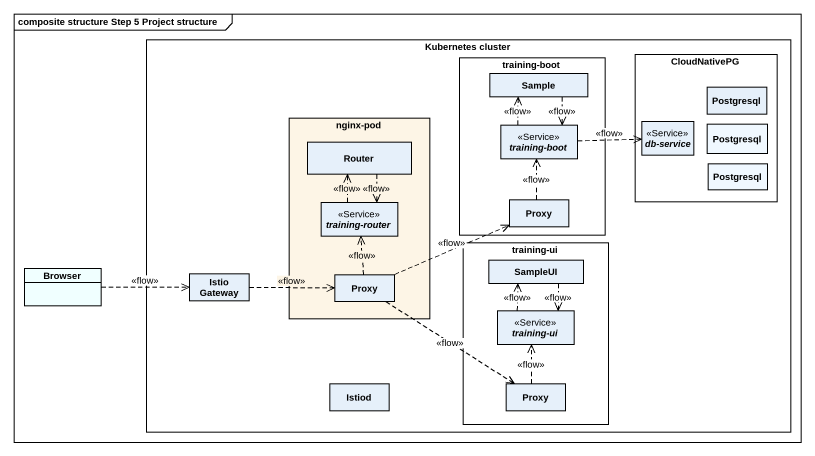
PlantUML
@startuml
mainframe composite structure Step 5 Project structure
allowmixing
hide circle
hide empty members
rectangle "Kubernetes cluster" as Kubernetes_cluster {
  rectangle "training-boot" as training_boot {
    class Sample
    interface "training-boot" as training_boot_2 <<Service>>
    rectangle Proxy
  }
  rectangle CloudNativePG {
    rectangle Postgresql
    interface "db-service" as db_service <<Service>>
    class "Postgresql" as Postgresql_2 #F0F8FF
    class "Postgresql" as Postgresql_3 #F0F8FF
  }
  rectangle "nginx-pod" as nginx_pod #FDF5E6 {
    class Router
    interface "training-router" as training_router <<Service>>
    rectangle "Proxy" as Proxy_2
  }
  rectangle "training-ui" as training_ui {
    class SampleUI
    interface "training-ui" as training_ui_2 <<Service>>
    rectangle "Proxy" as Proxy_3
  }
  rectangle "Istio Gateway" as Istio_Gateway
  rectangle Istiod
}
class Browser #F0FFFF
Sample ..> training_boot_2 : <<flow>>
training_boot_2 .up.> Sample : <<flow>>
training_boot_2 .right.> db_service : <<flow>>
Router ..> training_router : <<flow>>
training_router .up.> Router : <<flow>>
Proxy .up.> training_boot_2 : <<flow>>
Browser .right.> Istio_Gateway : <<flow>>
Istio_Gateway .right.> Proxy_2 : <<flow>>
Proxy_2 .up.> training_router : <<flow>>
Proxy_2 .right.> Proxy : <<flow>>
Proxy_2 ..> Proxy_3 : <<flow>>
SampleUI ..> training_ui_2 : <<flow>>
training_ui_2 .up.> SampleUI : <<flow>>
Proxy_3 .up.> training_ui_2 : <<flow>>
@enduml
